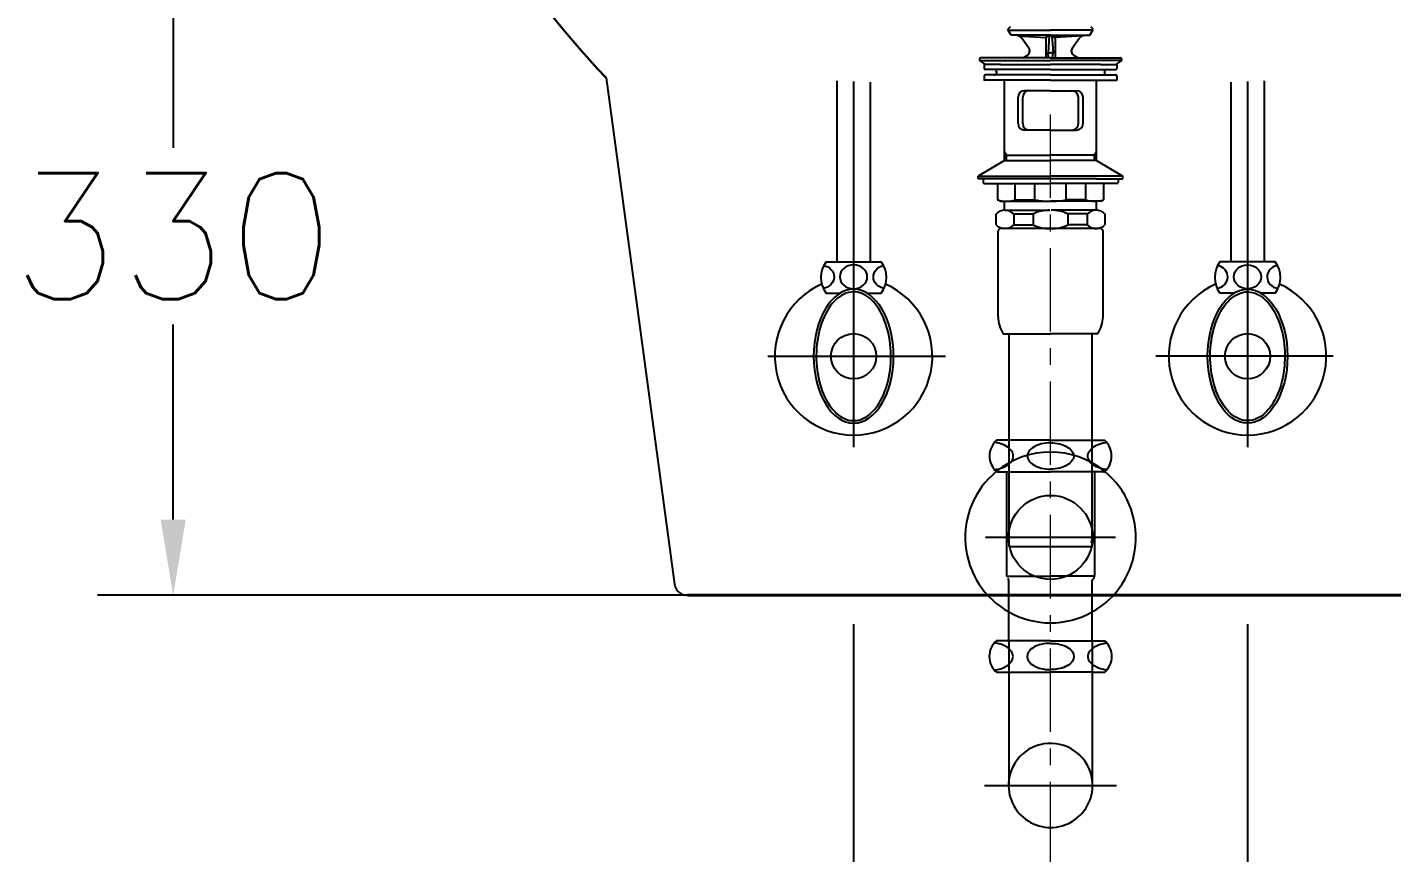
# Model space of a CAD drawing. Extents: x 63700 to 66125, y 58107 to 61538.
# Drawn here: x 64238 to 64758, y 59266 to 59580 of the extents above; entities that cross this region are included whole.
import ezdxf

# ---------------------------------------------------------------- set-up
doc = ezdxf.new("R2010")
doc.units = 0
doc.header["$MEASUREMENT"] = 0
doc.linetypes.add('CENTER', pattern=[50.8, 31.75, -6.35, 6.35, -6.35])
doc.linetypes.add('DASHED2', pattern=[9.525, 6.35, -3.175])
doc.layers.get('Defpoints').update_dxf_attribs({"linetype": 'CONTINUOUS'})
for name, color, linetype in [('3', 3, 'CONTINUOUS'), ('4', 3, 'CONTINUOUS'), ('6', 6, 'CONTINUOUS'), ('7', 7, 'CONTINUOUS'), ('Dim', 4, 'CONTINUOUS'), ('LINE', 7, 'CONTINUOUS'), ('내부선', 7, 'DASHED2')]:
    doc.layers.add(name, color=color, linetype=linetype)
for name, color, linetype, lineweight in [('c', 4, 'CONTINUOUS', 30), ('CEN', 1, 'CENTER', 5), ('OUT-LINE', 132, 'CONTINUOUS', 40)]:
    doc.layers.add(name, color=color, linetype=linetype, lineweight=lineweight)
doc.styles.get("Standard").update_dxf_attribs({"font": 'txt.shx', "bigfont": 'ghs.shx'})
doc.dimstyles.get("Standard").update_dxf_attribs({"dimtxt": 0.18, "dimasz": 0.18, "dimexe": 0.18, "dimexo": 0.0625, "dimgap": 0.09, "dimtad": 0, "dimtih": 1, "dimtoh": 1, "dimdec": 4, "dimzin": 0, "dimdsep": 46, "dimtxsty": 'Standard', "dimcen": 0.09, "dimadec": 0, "dimazin": 0, "dimtfac": 1, "dimtdec": 4, "dimtofl": 0, "dimtmove": 0, "dimatfit": 0, "dimfxl": 0, "dimtolj": 1, "dimtzin": 0, "dimarcsym": 0})
doc.dimstyles.new('Standard$0', dxfattribs={"dimtxt": 0.18, "dimasz": 0.18, "dimexe": 0.18, "dimexo": 0.0625, "dimgap": 0.09, "dimtad": 0, "dimtih": 1, "dimtoh": 1, "dimdec": 4, "dimzin": 0, "dimdsep": 46, "dimtxsty": 'Standard', "dimcen": 0.09, "dimadec": 0, "dimazin": 0, "dimtfac": 1, "dimtdec": 4, "dimtofl": 0, "dimtmove": 0, "dimatfit": 3, "dimfxl": 0, "dimtolj": 1, "dimtzin": 0, "dimarcsym": 0})

# ---------------------------------------------------------------- blocks, each defined once
blk = doc.blocks.new('*D24')
at = {"layer": 'Defpoints', "color": 0}
for p in [(64628.03, 59694.05), (64294.01, 59364.05), (64628.07, 59364.05)]:
    blk.add_point(p, dxfattribs=at)
at = {"layer": 'Dim', "color": 0, "lineweight": -2}
for p, q in [((64618.03, 59694.05), (64265.21, 59694.05)), ((64294.01, 59665.25), (64294.01, 59534.36)), ((64294.01, 59392.85), (64294.01, 59467.16)), ((64618.07, 59364.05), (64265.21, 59364.05))]:
    blk.add_line(p, q, dxfattribs=at)
at = {"layer": 'Dim', "color": 0}
for points in [[(64289.21, 59665.25), (64298.81, 59665.25), (64294.01, 59694.05)], [(64289.21, 59392.85), (64298.81, 59392.85), (64294.01, 59364.05)]]:
    blk.add_solid(points, dxfattribs=at)
at = {"layer": 'Dim', "color": 0, "insert": (64294.01, 59500.76), "char_height": 48, "attachment_point": 5}
blk.add_mtext('\\A1;330', dxfattribs=at)
blk = doc.blocks.new('*D27')
at = {"layer": 'Defpoints', "color": 0}
for p in [(64553.09, 59363.04, -0.15), (64703.09, 59363.04, -0.15), (64703.09, 59170.73)]:
    blk.add_point(p, dxfattribs=at)
at = {"layer": 'Dim', "color": 0, "linetype": 'ByBlock', "lineweight": -2}
for p, q in [((64553.09, 59353.04), (64553.09, 59141.93)), ((64703.09, 59353.04), (64703.09, 59141.93)), ((64524.29, 59170.73), (64495.49, 59170.73)), ((64731.89, 59170.73), (64760.69, 59170.73))]:
    blk.add_line(p, q, dxfattribs=at)
at = {"layer": 'Dim', "color": 0}
for points in [[(64524.29, 59175.53), (64524.29, 59165.93), (64553.09, 59170.73)], [(64731.89, 59175.53), (64731.89, 59165.93), (64703.09, 59170.73)]]:
    blk.add_solid(points, dxfattribs=at)
at = {"layer": 'Dim', "color": 0, "insert": (64628.09, 59170.73), "char_height": 28.8, "attachment_point": 5}
blk.add_mtext('\\A1;{\\H1.66667x;150}', dxfattribs=at)

msp = doc.modelspace()

# ---------------------------------------------------------------- linework, layer by layer
at = {"layer": '3', "color": 0}
for p, q in [((64613.08, 59577.21), (64611.85, 59579.34)), ((64611.96, 59579.14), (64628.08, 59579.14)), ((64644.19, 59579.14), (64628.08, 59579.14)), ((64643.08, 59577.21), (64644.31, 59579.34)), ((64628.08, 59577.21), (64613.08, 59577.21)), ((64615.59, 59577.03), (64626.33, 59576.32)), ((64619.8, 59572.33), (64617.08, 59576.18)), ((64628.08, 59577.21), (64626.33, 59576.32)), ((64626.33, 59576.32), (64626.33, 59568.61)), ((64627.56, 59576.95), (64627.13, 59570.54)), ((64628.08, 59577.21), (64629.83, 59576.32)), ((64628.08, 59577.21), (64643.08, 59577.21)), ((64628.6, 59576.95), (64629.03, 59570.54)), ((64640.56, 59577.03), (64629.83, 59576.32)), ((64629.83, 59576.32), (64629.83, 59568.61)), ((64636.35, 59572.33), (64639.07, 59576.18)), ((64617.72, 59568.61), (64619.17, 59569.45)), ((64627.33, 59568.61), (64627.13, 59570.56)), ((64627.13, 59570.56), (64628.08, 59570.56)), ((64629.03, 59570.56), (64628.08, 59570.56)), ((64628.82, 59568.61), (64629.03, 59570.56)), ((64638.43, 59568.61), (64636.99, 59569.45)), ((64601.08, 59568.21), (64601.08, 59567.61)), ((64601.08, 59567.61), (64603.22, 59566.11)), ((64601.08, 59567.61), (64628.08, 59567.61)), ((64610.78, 59568.61), (64601.48, 59568.61)), ((64602.78, 59565.91), (64602.78, 59564.61)), ((64609.08, 59566.11), (64602.98, 59566.11)), ((64628.08, 59564.11), (64603.28, 59564.11)), ((64609.08, 59566.11), (64628.08, 59566.11)), ((64628.08, 59568.61), (64610.78, 59568.61)), ((64628.08, 59568.61), (64645.38, 59568.61)), ((64655.08, 59567.61), (64628.08, 59567.61)), ((64647.08, 59566.11), (64628.08, 59566.11)), ((64628.08, 59564.11), (64652.88, 59564.11)), ((64645.38, 59568.61), (64654.68, 59568.61)), ((64647.08, 59566.11), (64653.18, 59566.11)), ((64655.08, 59567.61), (64652.94, 59566.11)), ((64653.38, 59565.91), (64653.38, 59564.61)), ((64655.08, 59568.21), (64655.08, 59567.61)), ((64602.78, 59561.61), (64602.78, 59560.31)), ((64628.08, 59560.11), (64602.98, 59560.11)), ((64628.08, 59562.11), (64603.28, 59562.11)), ((64610.58, 59529.52), (64610.58, 59560.11)), ((64628.08, 59562.11), (64652.88, 59562.11)), ((64628.08, 59560.11), (64653.18, 59560.11)), ((64645.58, 59529.52), (64645.58, 59560.11)), ((64653.38, 59561.61), (64653.38, 59560.31)), ((64615.7, 59543.61), (64615.7, 59553.61)), ((64617.47, 59543.61), (64617.47, 59553.61)), ((64628.08, 59556.11), (64618.2, 59556.11)), ((64628.08, 59556.11), (64637.95, 59556.11)), ((64638.68, 59543.61), (64638.68, 59553.61)), ((64640.45, 59543.61), (64640.45, 59553.61)), ((64628.08, 59541.11), (64618.2, 59541.11)), ((64628.08, 59541.11), (64637.95, 59541.11)), ((64611.28, 59531.61), (64610.58, 59532.82)), ((64644.88, 59531.61), (64645.58, 59532.82)), ((64610.58, 59529.52), (64600.58, 59523.52)), ((64610.58, 59531.61), (64628.08, 59531.61)), ((64610.58, 59529.52), (64628.08, 59529.52)), ((64611.28, 59529.52), (64611.28, 59531.61)), ((64645.58, 59531.61), (64628.08, 59531.61)), ((64645.58, 59529.52), (64628.08, 59529.52)), ((64644.88, 59529.52), (64644.88, 59531.61)), ((64645.58, 59529.52), (64655.58, 59523.52)), ((64600.58, 59523.52), (64628.08, 59523.52)), ((64600.58, 59522.52), (64600.58, 59523.52)), ((64610.58, 59522.52), (64600.58, 59522.52)), ((64602.39, 59522.52), (64602.39, 59521.22)), ((64645.58, 59522.52), (64610.58, 59522.52)), ((64655.58, 59523.52), (64628.08, 59523.52)), ((64645.58, 59522.52), (64655.58, 59522.52)), ((64653.77, 59522.52), (64653.77, 59521.22)), ((64655.58, 59522.52), (64655.58, 59523.52)), ((64602.89, 59520.72), (64607.89, 59520.72)), ((64607.89, 59520.72), (64628.08, 59520.72)), ((64607.89, 59520.72), (64607.89, 59514.59)), ((64614.66, 59514.59), (64614.66, 59520.72)), ((64622.06, 59514.59), (64622.06, 59520.72)), ((64648.27, 59520.72), (64628.08, 59520.72)), ((64634.09, 59514.59), (64634.09, 59520.72)), ((64641.49, 59514.59), (64641.49, 59520.72)), ((64648.27, 59520.72), (64648.27, 59514.59)), ((64653.27, 59520.72), (64648.27, 59520.72)), ((64608.89, 59514.02), (64607.89, 59514.59)), ((64608.89, 59514.02), (64610.29, 59514.02)), ((64610.29, 59514.02), (64628.08, 59514.02)), ((64610.58, 59510.6), (64610.58, 59514.02)), ((64614.66, 59514.59), (64622.06, 59514.59)), ((64645.87, 59514.02), (64628.08, 59514.02)), ((64641.49, 59514.59), (64634.09, 59514.59)), ((64645.58, 59510.6), (64645.58, 59514.02)), ((64647.27, 59514.02), (64645.87, 59514.02)), ((64647.27, 59514.02), (64648.27, 59514.59)), ((64607.33, 59505.05), (64607.33, 59509.17)), ((64610.72, 59510.61), (64627.83, 59510.61)), ((64614.11, 59509.17), (64621.51, 59509.17)), ((64614.11, 59509.17), (64614.11, 59505.05)), ((64621.51, 59509.17), (64621.51, 59505.05)), ((64645.43, 59510.61), (64628.32, 59510.61)), ((64634.65, 59509.17), (64634.65, 59505.05)), ((64642.05, 59509.17), (64634.65, 59509.17)), ((64642.05, 59509.17), (64642.05, 59505.05)), ((64648.82, 59505.05), (64648.82, 59509.17)), ((64608.08, 59470.01), (64608.08, 59502.61)), ((64628.08, 59503.61), (64609.08, 59503.61)), ((64614.11, 59505.05), (64621.51, 59505.05)), ((64645.43, 59503.61), (64628.08, 59503.61)), ((64642.05, 59505.05), (64634.65, 59505.05)), ((64644.88, 59503.61), (64645.43, 59503.61)), ((64645.43, 59503.61), (64645.83, 59503.61)), ((64647.08, 59503.61), (64645.58, 59503.61)), ((64648.08, 59497.25), (64648.08, 59502.61)), ((64648.08, 59470.01), (64648.08, 59502.61)), ((64610.08, 59463.61), (64628.08, 59463.61)), ((64612.2, 59463.61), (64612.2, 59382.61)), ((64646.08, 59463.61), (64628.08, 59463.61)), ((64643.95, 59382.61), (64643.95, 59463.61)), ((64612.2, 59382.61), (64643.95, 59382.61)), ((64643.95, 59384.39), (64643.25, 59384.39))]:
    msp.add_line(p, q, dxfattribs=at)
for centre, radius, start, end in [((64612.93, 59579.14), 1.1, 97.3204, 169.4262), ((64643.23, 59579.14), 1.1, 10.5738, 82.6796), ((64615.45, 59575.03), 2, 35.2023, 86.2618), ((64640.7, 59575.03), 2, 93.7382, 144.7977), ((64618.17, 59571.18), 2, 300, 35.2023), ((64637.99, 59571.18), 2, 144.7977, 240), ((64601.48, 59568.21), 0.4, 90, 180), ((64602.98, 59565.91), 0.2, 90, 180), ((64603.28, 59564.61), 0.5, 180, 270), ((64606.58, 59563.11), 1, 270, 90), ((64649.58, 59563.11), 1, 90, 270), ((64652.88, 59564.61), 0.5, 270, 0), ((64653.18, 59565.91), 0.2, 0, 90), ((64654.68, 59568.21), 0.4, 0, 90), ((64603.28, 59561.61), 0.5, 90, 180), ((64602.98, 59560.31), 0.2, 180, 270), ((64652.88, 59561.61), 0.5, 0, 90), ((64653.18, 59560.31), 0.2, 270, 0), ((64618.2, 59553.61), 2.5, 90, 180), ((64619.97, 59553.61), 2.5, 90, 180), ((64636.18, 59553.61), 2.5, 0, 90), ((64637.95, 59553.61), 2.5, 0, 90), ((64618.2, 59543.61), 2.5, 180, 270), ((64619.97, 59543.61), 2.5, 180, 270), ((64636.18, 59543.61), 2.5, 270, 0), ((64637.95, 59543.61), 2.5, 270, 0), ((64602.89, 59521.22), 0.5, 180, 270), ((64653.27, 59521.22), 0.5, 270, 0), ((64611.27, 59524.2), 10.18, 250.5679, 289.4321), ((64627.89, 59543.47), 29.46, 258.5956, 270.3737), ((64628.27, 59543.47), 29.46, 269.6263, 281.4044), ((64644.88, 59524.2), 10.18, 250.5679, 289.4321), ((64610.72, 59505.9), 4.7, 43.9409, 136.0591), ((64627.61, 59497.01), 13.61, 89.0643, 116.6472), ((64628.54, 59497.01), 13.61, 63.3528, 90.9357), ((64645.43, 59505.9), 4.7, 43.9409, 136.0591), ((64610.72, 59508.32), 4.7, 223.9409, 316.0591), ((64609.08, 59502.61), 1, 90, 180), ((64627.61, 59517.22), 13.61, 243.3528, 270.9357), ((64628.54, 59517.22), 13.61, 269.0643, 296.6472), ((64645.43, 59508.32), 4.7, 223.9409, 316.0591), ((64647.08, 59502.61), 1, 0, 90), ((64621.07, 59470.56), 13, 182.42, 212.3), ((64635.09, 59470.56), 13, 327.7, 357.58)]:
    msp.add_arc(centre, radius, start, end, dxfattribs=at)
at = {"layer": '4', "color": 0}
for p, q in [((64611.83, 59423.05), (64607.54, 59423.05)), ((64628.08, 59423.05), (64611.83, 59423.05)), ((64628.08, 59423.05), (64644.33, 59423.05)), ((64644.33, 59423.05), (64648.62, 59423.05)), ((64607.93, 59411.05), (64607.54, 59411.05)), ((64607.93, 59411.05), (64628.08, 59411.05)), ((64611.28, 59411.05), (64611.28, 59371.27)), ((64648.23, 59411.05), (64628.08, 59411.05)), ((64644.88, 59411.05), (64644.88, 59371.27)), ((64648.23, 59411.05), (64648.62, 59411.05)), ((64652.85, 59386.02), (64603.3, 59386.02)), ((64611.28, 59371.27), (64628.08, 59371.27)), ((64644.88, 59371.27), (64628.08, 59371.27)), ((64612.2, 59346.45), (64612.2, 59369.63)), ((64643.95, 59346.45), (64643.95, 59369.63)), ((64612.2, 59346.75), (64607.46, 59346.75)), ((64628, 59346.75), (64612.2, 59346.75)), ((64612.2, 59346.45), (64612.2, 59291.55)), ((64628, 59346.75), (64628.08, 59346.75)), ((64628.16, 59346.75), (64628.08, 59346.75)), ((64628.16, 59346.75), (64643.95, 59346.75)), ((64643.95, 59346.75), (64648.7, 59346.75)), ((64643.95, 59346.45), (64643.95, 59291.55)), ((64607.46, 59334.75), (64612.2, 59334.75)), ((64612.2, 59334.75), (64628, 59334.75)), ((64643.95, 59334.75), (64628.16, 59334.75)), ((64643.95, 59334.75), (64648.7, 59334.75)), ((64653.25, 59291.55), (64602.9, 59291.55))]:
    msp.add_line(p, q, dxfattribs=at)
for points in [[(64613.88, 59417.05, 0.155217), (64613.29, 59418.91, 0.106747), (64611.23, 59420.8, 0.073043), (64608.46, 59421.92, 0.028511), (64606.73, 59422.24, 0.059523)], [(64619.8, 59418.79, 0.32729), (64619.8, 59415.32, 0.106373), (64621.82, 59413.52, 0.071219), (64624.52, 59412.47, 0.057537), (64628.08, 59412.05, 0.057537)], [(64628.08, 59422.05, 0.057537), (64624.52, 59421.64, 0.071219), (64621.82, 59420.59, 0.106373), (64619.8, 59418.79, 0.159483)], [(64628.08, 59422.05, -0.057537), (64631.63, 59421.64, -0.071219), (64634.33, 59420.59, -0.106373), (64636.36, 59418.79, -0.159483)], [(64636.36, 59418.79, -0.32729), (64636.36, 59415.32, -0.106373), (64634.33, 59413.52, -0.071219), (64631.63, 59412.47, -0.057537), (64628.08, 59412.05, -0.057537)], [(64642.27, 59417.05, -0.155217), (64642.86, 59418.91, -0.106747), (64644.92, 59420.8, -0.073043), (64647.69, 59421.92, -0.028511), (64649.42, 59422.24, -0.059523)], [(64606.73, 59411.87, 0.028511), (64608.46, 59412.19, 0.073043), (64611.23, 59413.31, 0.106747), (64613.29, 59415.2, 0.155217), (64613.88, 59417.05, 0.155217)], [(64649.42, 59411.87, -0.028511), (64647.69, 59412.19, -0.073043), (64644.92, 59413.31, -0.106747), (64642.86, 59415.2, -0.155217), (64642.27, 59417.05, -0.155217)], [(64612.2, 59343.74, 0.049056), (64611.15, 59344.5, 0.073043), (64608.38, 59345.62, 0.028511), (64606.65, 59345.94)], [(64628.08, 59345.75, 0.05879), (64624.44, 59345.34, 0.071219), (64621.74, 59344.29, 0.106373), (64619.72, 59342.49, 0.159483)], [(64628.08, 59345.75, -0.05879), (64631.71, 59345.34, -0.071219), (64634.41, 59344.29, -0.106373), (64636.44, 59342.49, -0.159483)], [(64643.95, 59343.74, -0.049056), (64645, 59344.5, -0.073043), (64647.77, 59345.62, -0.028511), (64649.5, 59345.94)], [(64613.8, 59340.75, 0.155217), (64613.21, 59342.61, 0.054411), (64612.26, 59343.69, 0.054411)], [(64612.26, 59337.82, 0.054321), (64613.21, 59338.9, 0.155217), (64613.8, 59340.75)], [(64619.72, 59342.49, 0.32729), (64619.72, 59339.02, 0.106373), (64621.74, 59337.22, 0.071219), (64624.44, 59336.17, 0.057537), (64628, 59335.75, 0.057537)], [(64636.44, 59342.49, -0.32729), (64636.44, 59339.02, -0.106373), (64634.41, 59337.22, -0.071219), (64631.71, 59336.17, -0.057537), (64628.16, 59335.75, -0.057537)], [(64642.35, 59340.75, -0.155217), (64642.94, 59342.61, -0.05495), (64643.9, 59343.7, -0.05495)], [(64643.9, 59337.82, -0.054539), (64642.94, 59338.9, -0.155217), (64642.35, 59340.75)], [(64606.65, 59335.57, 0.028511), (64608.38, 59335.89, 0.073043), (64611.15, 59337.01, 0.049056), (64612.2, 59337.77, 0.049056)], [(64649.5, 59335.57, -0.028511), (64647.77, 59335.89, -0.073043), (64645, 59337.01, -0.049056), (64643.95, 59337.77, -0.049056)]]:
    msp.add_lwpolyline(points, format="xyb", dxfattribs=at)
msp.add_circle((64628.08, 59386.05), 16, dxfattribs=at)
for centre, radius, start, end in [((64612.83, 59417.05), 8, 131.4096, 228.5904), ((64628.08, 59386.05), 32.5, 50.5529, 129.4471), ((64643.33, 59417.05), 8, 311.4096, 48.5904), ((64628.08, 59386.05), 32.5, 129.4471, 240.7605), ((64628.08, 59386.05), 32.5, 299.2395, 50.5529), ((64643.88, 59371.27), 1, 301.2974, 0), ((64611.28, 59369.63), 0.925, 0, 58.7026), ((64644.88, 59369.63), 0.925, 121.2974, 180), ((64628.08, 59386.05), 32.5, 240.7605, 299.2395), ((64612.75, 59340.75), 8, 131.4096, 228.5904), ((64643.41, 59340.75), 8, 311.4096, 48.5904), ((64628.08, 59291.68), 16, 7.1666, 180), ((64628.08, 59291.68), 16, 172.8334, 7.1666)]:
    msp.add_arc(centre, radius, start, end, dxfattribs=at)
at = {"layer": '6', "color": 0}
for p, q in [((64546.74, 59559.87), (64546.74, 59491.02)), ((64553.09, 59559.57), (64553.09, 59420.36)), ((64559.44, 59559.29), (64559.44, 59491.02)), ((64696.74, 59559.29), (64696.74, 59491.02)), ((64703.09, 59559.57), (64703.09, 59420.36)), ((64709.44, 59559.87), (64709.44, 59491.02)), ((64542.59, 59491.02), (64546.74, 59491.02)), ((64546.74, 59491.02), (64563.59, 59491.02)), ((64709.44, 59491.02), (64692.59, 59491.02)), ((64713.59, 59491.02), (64709.44, 59491.02)), ((64542.59, 59479.02), (64547.95, 59479.02)), ((64558.23, 59479.02), (64563.59, 59479.02)), ((64697.95, 59479.02), (64692.59, 59479.02)), ((64713.59, 59479.02), (64708.23, 59479.02)), ((64520.46, 59455.02), (64588.06, 59455.02)), ((64735.72, 59455.02), (64668.12, 59455.02))]:
    msp.add_line(p, q, dxfattribs=at)
for centre in [(64553.09, 59455.02), (64703.09, 59455.02)]:
    msp.add_circle(centre, 8.62, dxfattribs=at)
for centre, radius, start, end in [((64550.59, 59485.02), 10, 143.1301, 216.8699), ((64555.59, 59485.02), 10, 323.1301, 36.8699), ((64700.59, 59485.02), 10, 143.1301, 216.8699), ((64705.59, 59485.02), 10, 323.1301, 36.8699), ((64553.09, 59455.02), 30, 113.9173, 66.0827), ((64703.09, 59455.02), 30, 113.9173, 66.0827)]:
    msp.add_arc(centre, radius, start, end, dxfattribs=at)
at = {"layer": '6', "color": 0, "extrusion": (0, 0, -1)}
for centre, major_axis, start_param, end_param in [((64540.41, 59485.24), (-5.23, 0), 1.824119, 4.49897), ((64565.86, 59485.24), (5.23, 0), 1.800504, 4.443058)]:
    msp.add_ellipse(centre, major_axis=major_axis, ratio=0.866391, start_param=start_param, end_param=end_param, dxfattribs=at)
for centre, major_axis, ratio in [((64553.09, 59485.24), (-5.23, 0), 0.866391), ((64553.09, 59455.02), (0, 25.5), 0.596529)]:
    msp.add_ellipse(centre, major_axis=major_axis, ratio=ratio, dxfattribs=at)
at = {"layer": '6', "color": 0}
for centre, major_axis, start_param, end_param in [((64690.32, 59485.24), (-5.23, 0), 1.800504, 4.443058), ((64715.77, 59485.24), (5.23, 0), 1.824119, 4.49897)]:
    msp.add_ellipse(centre, major_axis=major_axis, ratio=0.866391, start_param=start_param, end_param=end_param, dxfattribs=at)
for centre, major_axis, ratio in [((64703.09, 59485.24), (5.23, 0), 0.866391), ((64703.09, 59455.02), (0, 25.5), 0.596529)]:
    msp.add_ellipse(centre, major_axis=major_axis, ratio=ratio, dxfattribs=at)
for points in [[(64553.09, 59479.52), (64555.17, 59479.52), (64557.27, 59478.71), (64561.17, 59475.46), (64562.94, 59473.02), (64565.66, 59466.99), (64566.62, 59463.41), (64567.47, 59455.9), (64567.37, 59451.97), (64566.13, 59444.61), (64565, 59441.19), (64561.99, 59435.6), (64560.11, 59433.44), (64556.11, 59430.8), (64554, 59430.3), (64549.85, 59430.9), (64547.76, 59432.02), (64544.01, 59435.86), (64542.36, 59438.56), (64539.95, 59444.98), (64539.19, 59448.69), (64538.72, 59456.31), (64539.03, 59460.2), (64540.63, 59467.35), (64541.93, 59470.58), (64545.2, 59475.69), (64547.16, 59477.55), (64550.48, 59479.2), (64551.79, 59479.52), (64553.09, 59479.52)], [(64703.09, 59479.52), (64701.01, 59479.52), (64698.91, 59478.71), (64695.01, 59475.46), (64693.24, 59473.02), (64690.52, 59466.99), (64689.56, 59463.41), (64688.71, 59455.9), (64688.81, 59451.97), (64690.05, 59444.61), (64691.18, 59441.19), (64694.19, 59435.6), (64696.07, 59433.44), (64700.07, 59430.8), (64702.18, 59430.3), (64706.33, 59430.9), (64708.42, 59432.02), (64712.17, 59435.86), (64713.82, 59438.56), (64716.23, 59444.98), (64716.99, 59448.69), (64717.46, 59456.31), (64717.15, 59460.2), (64715.55, 59467.35), (64714.25, 59470.58), (64710.98, 59475.69), (64709.02, 59477.55), (64705.7, 59479.2), (64704.39, 59479.52), (64703.09, 59479.52)]]:
    msp.add_open_spline(points, degree=3, knots=[0, 0, 0, 0, 0.46111, 0.46111, 0.922219, 0.922219, 1.383329, 1.383329, 1.844439, 1.844439, 2.305549, 2.305549, 2.766658, 2.766658, 3.227768, 3.227768, 3.688878, 3.688878, 4.149988, 4.149988, 4.611097, 4.611097, 5.072207, 5.072207, 5.533317, 5.533317, 5.994427, 5.994427, 6.283185, 6.283185, 6.283185, 6.283185], dxfattribs=at)
at = {"layer": '7', "color": 0, "extrusion": (0, 1, 0)}
for p, q in [((64628.08, 59561.02, 445.82), (64628.08, 59561.02, -14.18)), ((64628.08, 59561.02, -14.18), (64628.08, 59561.02, 445.82)), ((64628.08, 59561.02, 445.82), (64628.08, 59561.02, -14.18)), ((64628.08, 59561.02, -14.18), (64628.08, 59561.02, 445.82)), ((64628.08, 59561.02, 20), (64628.08, 59561.02, 0)), ((64628.08, 59561.02, 20), (64628.08, 59561.02, 0)), ((64628.08, 59561.02, 20), (64628.08, 59561.02, 0)), ((64628.08, 59561.02, 20), (64628.08, 59561.02, 0)), ((64628.08, 59561.02, 0), (64628.08, 59561.02, -14.18)), ((64628.08, 59561.02, 0), (64628.08, 59561.02, -14.18)), ((64628.08, 59561.02, 0), (64628.08, 59561.02, -14.18)), ((64628.08, 59561.02, 0), (64628.08, 59561.02, -14.18)), ((64628.08, 59561.02, -14.18), (64628.08, 59561.02, -14.18)), ((64628.08, 59561.02, -14.18), (64628.08, 59561.02, -14.18)), ((64628.08, 59561.02, -14.18), (64628.08, 59561.02, -14.18)), ((64628.08, 59561.02, -14.18), (64628.08, 59561.02, -14.18)), ((64628.08, 59561.02, 410.51), (64628.08, 59561.02, 445.82)), ((64628.08, 59561.02, 410.51), (64628.08, 59561.02, 445.82)), ((64628.08, 59561.02, 445.82), (64628.08, 59561.02, 445.82)), ((64628.08, 59561.02, 445.82), (64628.08, 59561.02, 445.82)), ((64628.08, 59561.02, 445.82), (64628.08, 59561.02, 445.82)), ((64628.08, 59561.02, 445.82), (64628.08, 59561.02, 445.82))]:
    msp.add_line(p, q, dxfattribs=at)
at = {"layer": '7', "color": 0}
for points, knots in [([(64628.08, 59561.02, 381.33), (64628.08, 59561.02, 320.01), (64628.08, 59561.02, 258.69), (64628.08, 59561.02, 138.24), (64628.08, 59561.02, 79.12), (64628.08, 59561.02, 20)], [0, 0, 0, 0, 0.509144, 0.509144, 1, 1, 1, 1]), ([(64628.08, 59561.02, 381.33), (64628.08, 59561.02, 320.01), (64628.08, 59561.02, 258.69), (64628.08, 59561.02, 138.24), (64628.08, 59561.02, 79.12), (64628.08, 59561.02, 20)], [0, 0, 0, 0, 0.509144, 0.509144, 1, 1, 1, 1]), ([(64628.08, 59561.02, 381.33), (64628.08, 59561.02, 320.01), (64628.08, 59561.02, 258.69), (64628.08, 59561.02, 138.24), (64628.08, 59561.02, 79.12), (64628.08, 59561.02, 20)], [0, 0, 0, 0, 0.509144, 0.509144, 1, 1, 1, 1]), ([(64628.08, 59561.02, 381.33), (64628.08, 59561.02, 320.01), (64628.08, 59561.02, 258.69), (64628.08, 59561.02, 138.24), (64628.08, 59561.02, 79.12), (64628.08, 59561.02, 20)], [0, 0, 0, 0, 0.509144, 0.509144, 1, 1, 1, 1]), ([(64628.08, 59561.02, 381.33), (64628.08, 59561.02, 385.34), (64628.08, 59561.02, 389.33), (64628.08, 59561.02, 396.64), (64628.08, 59561.02, 400.03), (64628.08, 59561.02, 405.62), (64628.08, 59561.02, 407.86), (64628.08, 59561.02, 410.85), (64628.08, 59561.02, 411.61), (64628.08, 59561.02, 411.56)], [0, 0, 0, 0, 0.25, 0.25, 0.5, 0.5, 0.75, 0.75, 1, 1, 1, 1]), ([(64628.08, 59561.02, 381.33), (64628.08, 59561.02, 385.34), (64628.08, 59561.02, 389.33), (64628.08, 59561.02, 396.64), (64628.08, 59561.02, 400.03), (64628.08, 59561.02, 405.62), (64628.08, 59561.02, 407.86), (64628.08, 59561.02, 410.85), (64628.08, 59561.02, 411.61), (64628.08, 59561.02, 411.56)], [0, 0, 0, 0, 0.25, 0.25, 0.5, 0.5, 0.75, 0.75, 1, 1, 1, 1]), ([(64628.08, 59561.02, 381.33), (64628.08, 59561.02, 385.34), (64628.08, 59561.02, 389.33), (64628.08, 59561.02, 396.64), (64628.08, 59561.02, 400.03), (64628.08, 59561.02, 405.62), (64628.08, 59561.02, 407.86), (64628.08, 59561.02, 410.85), (64628.08, 59561.02, 411.61), (64628.08, 59561.02, 411.56)], [0, 0, 0, 0, 0.25, 0.25, 0.5, 0.5, 0.75, 0.75, 1, 1, 1, 1]), ([(64628.08, 59561.02, 381.33), (64628.08, 59561.02, 385.34), (64628.08, 59561.02, 389.33), (64628.08, 59561.02, 396.64), (64628.08, 59561.02, 400.03), (64628.08, 59561.02, 405.62), (64628.08, 59561.02, 407.86), (64628.08, 59561.02, 410.85), (64628.08, 59561.02, 411.61), (64628.08, 59561.02, 411.56)], [0, 0, 0, 0, 0.25, 0.25, 0.5, 0.5, 0.75, 0.75, 1, 1, 1, 1]), ([(64628.08, 59561.02, 410.51), (64628.08, 59561.02, 410.51), (64628.08, 59561.02, 410.6), (64628.08, 59561.02, 410.98), (64628.08, 59561.02, 411.25), (64628.08, 59561.02, 411.56)], [0, 0, 0, 0, 0.535587, 0.535587, 1, 1, 1, 1]), ([(64628.08, 59561.02, 410.51), (64628.08, 59561.02, 410.51), (64628.08, 59561.02, 410.6), (64628.08, 59561.02, 410.98), (64628.08, 59561.02, 411.25), (64628.08, 59561.02, 411.56)], [0, 0, 0, 0, 0.535587, 0.535587, 1, 1, 1, 1]), ([(64628.08, 59561.02, 410.51), (64628.08, 59561.02, 410.51), (64628.08, 59561.02, 410.6), (64628.08, 59561.02, 410.98), (64628.08, 59561.02, 411.25), (64628.08, 59561.02, 411.56)], [0, 0, 0, 0, 0.535587, 0.535587, 1, 1, 1, 1]), ([(64628.08, 59561.02, 410.51), (64628.08, 59561.02, 410.51), (64628.08, 59561.02, 410.6), (64628.08, 59561.02, 410.98), (64628.08, 59561.02, 411.25), (64628.08, 59561.02, 411.56)], [0, 0, 0, 0, 0.535587, 0.535587, 1, 1, 1, 1])]:
    msp.add_open_spline(points, degree=3, knots=knots, dxfattribs=at)
for points, degree in [([(64628.08, 59561.02, -14.18), (64628.08, 59561.02, -9.46), (64628.08, 59561.02, -4.73), (64628.08, 59561.02, 0)], 3), ([(64628.08, 59561.02, -14.18), (64628.08, 59561.02, -9.46), (64628.08, 59561.02, -4.73), (64628.08, 59561.02, 0)], 3), ([(64628.08, 59561.02, -14.18), (64628.08, 59561.02, -9.46), (64628.08, 59561.02, -4.73), (64628.08, 59561.02, 0)], 3), ([(64628.08, 59561.02, -14.18), (64628.08, 59561.02, -9.46), (64628.08, 59561.02, -4.73), (64628.08, 59561.02, 0)], 3), ([(64628.08, 59561.02, 0), (64628.08, 59561.02)], 1), ([(64628.08, 59561.02, 0), (64628.08, 59561.02)], 1), ([(64628.08, 59561.02, 0), (64628.08, 59561.02)], 1), ([(64628.08, 59561.02, 0), (64628.08, 59561.02)], 1)]:
    msp.add_open_spline(points, degree=degree, dxfattribs=at)
at = {"layer": 'c', "color": 7}
msp.add_arc((64734.22, 59822.1), 379.46, 200.974, 223.467, dxfattribs=at)
at = {"layer": 'CEN', "color": 0}
msp.add_line((64628.09, 59210.47, 0.4), (64628.09, 59551.17, 0.4), dxfattribs=at)
at = {"layer": 'LINE', "color": 0}
msp.add_line((64458.82, 59561.06), (64484.91, 59368.29), dxfattribs=at)
at = {"layer": 'OUT-LINE', "color": 0}
msp.add_line((64489.79, 59364.05), (64766.37, 59364.05), dxfattribs=at)
at = {"layer": '내부선', "color": 0}
msp.add_arc((64489.82, 59369.01), 4.97, 188.3869, 270.3619, dxfattribs=at)

# ---------------------------------------------------------------- dimensions: what is measured, and where the dimension line sits
at = {"layer": 'Dim', "color": 0}
dim = msp.add_linear_dim(base=(64294.01, 59364.05), p1=(64628.03, 59694.05), p2=(64628.07, 59364.05), angle=90, dimstyle='Standard', override={"dimscale": 160, "dimtxt": 0.3, "dimgap": 0.06, "dimdec": 0, "dimatfit": 3}, dxfattribs=at)
dim.commit()
dim.dimension.update_dxf_attribs({"geometry": '*D24', "text_midpoint": (64294.01, 59500.76), "dimtype": 160})
dim = msp.add_linear_dim(base=(64703.09, 59170.73, 0.15), p1=(64553.09, 59363.04), p2=(64703.09, 59363.04), text='{\\H1.66667x;<>}', dimstyle='Standard$0', override={"dimscale": 160, "dimgap": 0.06, "dimdec": 0, "dimtxsty": 'Standard', "dimarcsym": 1}, dxfattribs=at)
dim.commit()
dim.dimension.update_dxf_attribs({"geometry": '*D27', "text_midpoint": (64628.09, 59170.73, 0.15)})

doc.saveas('drawing.dxf')
